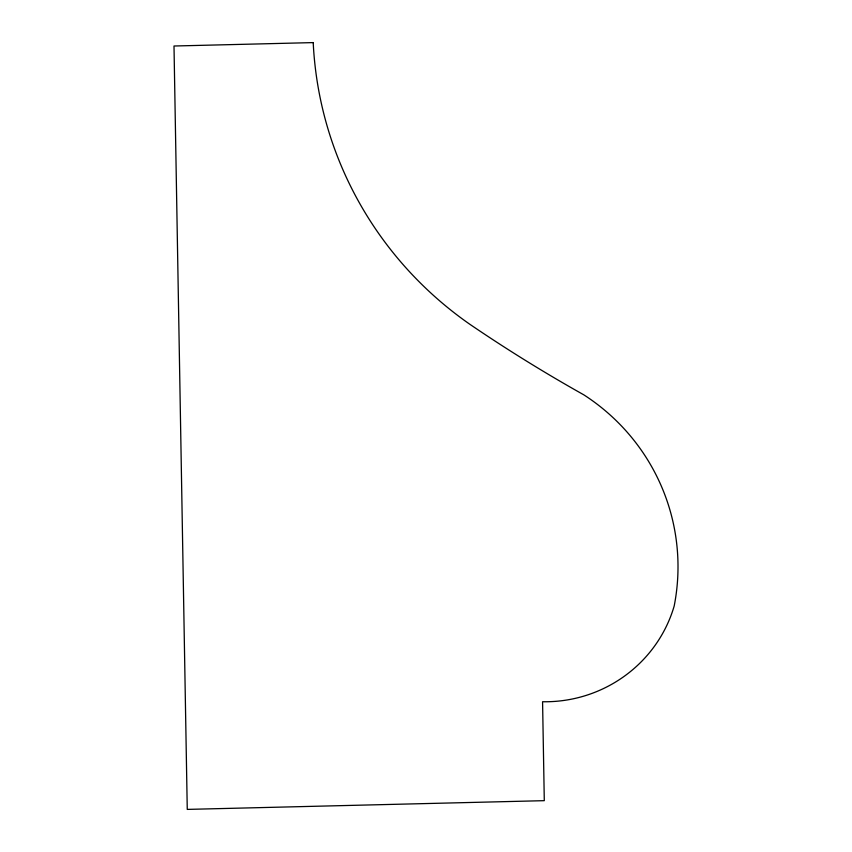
<?xml version="1.0" encoding="UTF-8"?>
<svg xmlns="http://www.w3.org/2000/svg" width="852" height="852" viewBox="0 0 852 852"><rect width="100%" height="100%" fill="white"/><g stroke="black" fill="none" stroke-linecap="round" stroke-linejoin="round"><path stroke-width="1.28" d="M313.206 42.6L174 46.008L187.259 809.4L544.29 800.667L542.575 701.739A133.359 130.729 -11.6 0 0 674.188 606.006A211.36 207.185 -11.6 0 0 583.79 394.817A1552.206 1521.576 -11.6 0 1 469.612 324.122A376.957 369.523 -11.6 0 1 313.206 42.6"/></g></svg>
